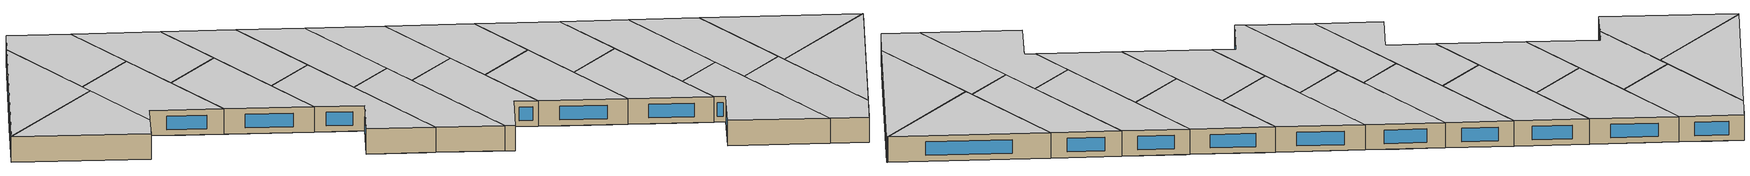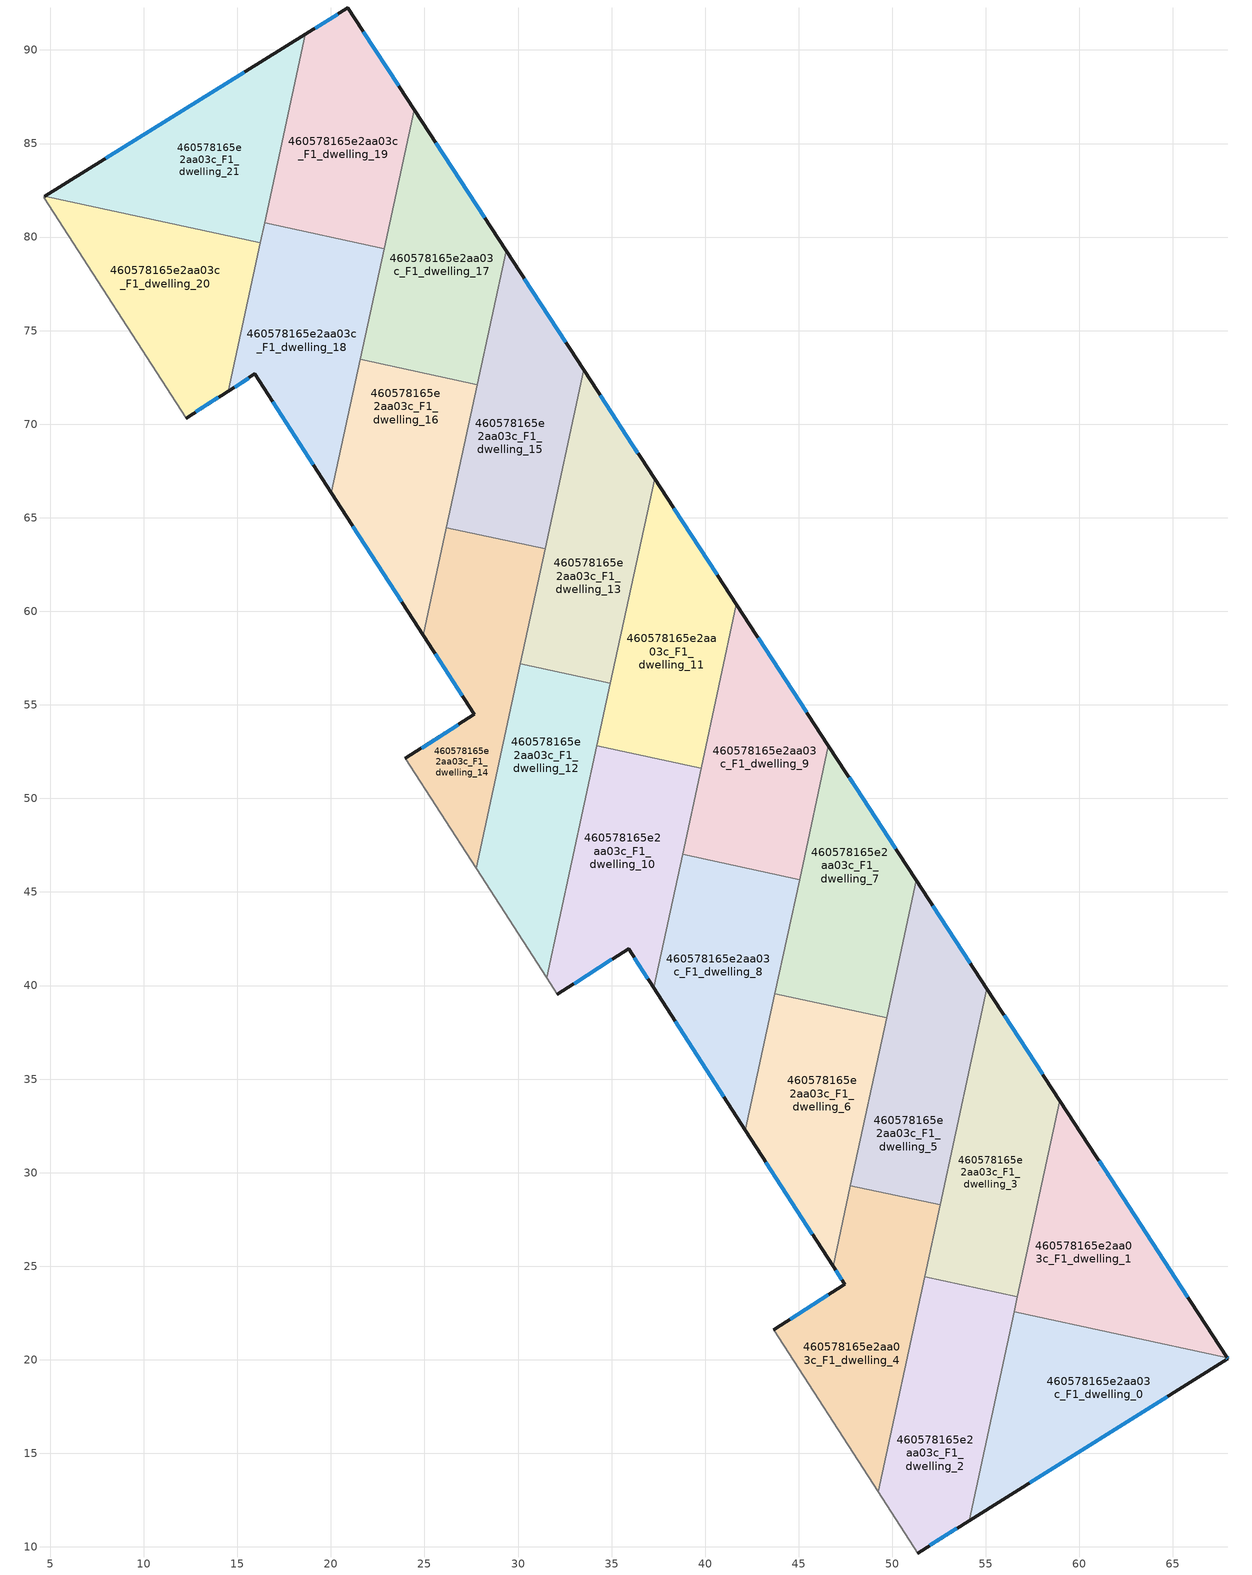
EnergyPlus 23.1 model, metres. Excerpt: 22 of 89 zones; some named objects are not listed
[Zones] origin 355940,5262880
460578165e2aa03c_F1_dwelling_0
 floor to 460578165e2aa03c_F0_dwelling_1 (EU_floor_Construction): 67.9,20.12 67.94,20.06 59.72,14.92 56.16,20.44 58.74,22.1 z3
 floor to 460578165e2aa03c_F0_dwelling_3 (EU_floor_Construction): 58.74,22.1 56.16,20.44 56.07,20.38 56.05,20.4 56.52,22.58 z3
 floor to 460578165e2aa03c_F0_dwelling_0 (EU_floor_Construction): 56.16,20.44 59.72,14.92 54.1,11.4 56.04,20.36 56.07,20.38 z3
 wall outside (EU_wall_Construction): 54.1,11.4 67.94,20.06 67.9,20.12 z3:6
 wall to 460578165e2aa03c_F1_dwelling_1 (EU_wall_Construction): 67.9,20.12 56.52,22.58 z3:6
 wall to 460578165e2aa03c_F1_dwelling_2 (EU_wall_Construction): 56.52,22.58 54.1,11.4 z3:6
 window (EU_Window_Construction): 67.93,20.08 67.91,20.11 / 57.35,13.43 64.69,18.03 z3.7:5.3
 ceiling to 460578165e2aa03c_F2_dwelling_0 (EU_floor_Construction): 67.94,20.06 67.9,20.12 56.52,22.58 54.1,11.4 z6
460578165e2aa03c_F1_dwelling_1
 floor to 460578165e2aa03c_F0_dwelling_3 (EU_floor_Construction): 60.69,31.19 64.28,25.67 58.74,22.1 56.52,22.58 58.01,29.46 z3
 floor to 460578165e2aa03c_F0_dwelling_1 (EU_floor_Construction): 64.28,25.67 67.9,20.12 58.74,22.1 z3
 floor to 460578165e2aa03c_F0_dwelling_4 (EU_floor_Construction): 58.96,33.85 60.69,31.19 58.01,29.46 z3
 wall outside (EU_wall_Construction): 67.9,20.12 58.96,33.85 z3:6
 wall to 460578165e2aa03c_F1_dwelling_3 (EU_wall_Construction): 58.96,33.85 56.69,23.36 z3:6
 wall to 460578165e2aa03c_F1_dwelling_2 (EU_wall_Construction): 56.69,23.36 56.52,22.58 z3:6
 window (EU_Window_Construction): 65.8,23.34 61.06,30.63 z3.7:5.3
 ceiling to 460578165e2aa03c_F2_dwelling_1 (EU_floor_Construction): 67.9,20.12 58.96,33.85 56.52,22.58 z6
460578165e2aa03c_F1_dwelling_10
 floor to 460578165e2aa03c_F0_dwelling_10 (EU_floor_Construction): 35.42,52.26 38.79,47.03 38.67,46.47 31.9,42.1 33.88,51.27 z3
 floor to 460578165e2aa03c_F0_dwelling_8 (EU_floor_Construction): 38.67,46.47 37.25,39.88 35.91,41.97 32.1,39.54 31.53,40.42 31.9,42.1 z3
 floor adiabatic (EU_floor_Construction): 39.79,51.62 38.79,47.03 35.42,52.26 35.77,52.48 z3
 floor to 460578165e2aa03c_F0_dwelling_13 (EU_floor_Construction): 35.77,52.48 35.6,52.38 35.5,52.54 z3
 floor to 460578165e2aa03c_F0_dwelling_12 (EU_floor_Construction): 35.5,52.54 35.6,52.38 33.88,51.27 34.21,52.82 z3
 wall outside (EU_wall_Construction): 32.1,39.54 35.91,41.97 37.25,39.88 z3:6
 wall adiabatic (EU_wall_Construction): 31.53,40.42 32.1,39.54 z3:6
 wall to 460578165e2aa03c_F1_dwelling_11 (EU_wall_Construction): 39.79,51.62 34.21,52.82 z3:6
 wall to 460578165e2aa03c_F1_dwelling_12 (EU_wall_Construction): 34.21,52.82 31.53,40.42 z3:6
 wall to 460578165e2aa03c_F1_dwelling_8 (EU_wall_Construction): 37.25,39.88 38.79,47.01 z3:6
 wall to 460578165e2aa03c_F1_dwelling_9 (EU_wall_Construction): 38.79,47.01 39.79,51.62 z3:6
 window (EU_Window_Construction): 36.22,41.48 36.93,40.37 / 32.99,40.11 35.01,41.4 z3.7:5.3
 ceiling to 460578165e2aa03c_F2_dwelling_10 (EU_floor_Construction): 37.25,39.88 39.79,51.62 34.21,52.82 31.53,40.42 32.1,39.54 35.91,41.97 z6
460578165e2aa03c_F1_dwelling_11
 floor to 460578165e2aa03c_F0_dwelling_13 (EU_floor_Construction): 39.83,63.2 41.68,60.37 40.65,55.63 35.77,52.48 35.5,52.54 34.49,54.1 35.91,60.68 z3
 floor to 460578165e2aa03c_F0_dwelling_14 (EU_floor_Construction): 37.48,66.81 39.83,63.2 35.91,60.68 37.19,66.62 z3
 floor to 460578165e2aa03c_F0_dwelling_12 (EU_floor_Construction): 34.49,54.1 35.5,52.54 34.21,52.82 z3
 floor to 460578165e2aa03c_F0_dwelling_15 (EU_floor_Construction): 37.29,67.09 37.48,66.81 37.19,66.62 z3
 floor adiabatic (EU_floor_Construction): 40.65,55.63 39.79,51.62 35.77,52.48 z3
 wall outside (EU_wall_Construction): 41.68,60.37 37.29,67.09 z3:6
 wall to 460578165e2aa03c_F1_dwelling_9 (EU_wall_Construction): 39.79,51.62 41.68,60.37 z3:6
 wall to 460578165e2aa03c_F1_dwelling_13 (EU_wall_Construction): 37.29,67.09 34.93,56.15 z3:6
 wall to 460578165e2aa03c_F1_dwelling_12 (EU_wall_Construction): 34.93,56.15 34.21,52.82 z3:6
 window (EU_Window_Construction): 40.65,61.95 38.32,65.51 z3.7:5.3
 ceiling to 460578165e2aa03c_F2_dwelling_11 (EU_floor_Construction): 39.79,51.62 41.68,60.37 37.29,67.09 34.21,52.82 z6
460578165e2aa03c_F1_dwelling_12
 floor to 460578165e2aa03c_F0_dwelling_12 (EU_floor_Construction): 32.89,56.59 34.49,54.1 33.88,51.26 28.02,47.49 30.06,56.9 30.41,57.13 z3
 floor to 460578165e2aa03c_F0_dwelling_10 (EU_floor_Construction): 33.88,51.26 31.9,42.1 30.88,41.44 27.76,46.27 28.02,47.49 z3
 floor to 460578165e2aa03c_F0_dwelling_14 (EU_floor_Construction): 30.4,57.13 30.06,56.9 30.12,57.19 z3
 floor to 460578165e2aa03c_F0_dwelling_8 (EU_floor_Construction): 31.9,42.1 31.53,40.42 30.88,41.44 z3
 floor to 460578165e2aa03c_F0_dwelling_13 (EU_floor_Construction): 34.93,56.15 34.49,54.1 32.89,56.59 z3
 wall to 460578165e2aa03c_F1_dwelling_13 (EU_wall_Construction): 34.93,56.15 30.12,57.19 z3:6
 wall adiabatic (EU_wall_Construction): 27.76,46.27 31.53,40.42 z3:6
 wall to 460578165e2aa03c_F1_dwelling_14 (EU_wall_Construction): 30.12,57.19 27.76,46.27 z3:6
 ceiling to 460578165e2aa03c_F2_dwelling_12 (EU_floor_Construction): 31.53,40.42 34.93,56.15 30.12,57.19 27.76,46.27 z6
460578165e2aa03c_F1_dwelling_13
 floor to 460578165e2aa03c_F0_dwelling_14 (EU_floor_Construction): 37.19,66.62 35.91,60.68 30.4,57.13 30.12,57.19 31.34,62.85 z3
 floor to 460578165e2aa03c_F0_dwelling_13 (EU_floor_Construction): 35.91,60.68 34.93,56.15 32.89,56.59 31.91,58.1 z3
 floor to 460578165e2aa03c_F0_dwelling_15 (EU_floor_Construction): 35.13,70.42 37.29,67.09 37.19,66.62 31.34,62.85 32.63,68.81 z3
 floor to 460578165e2aa03c_F0_dwelling_12 (EU_floor_Construction): 31.91,58.1 32.89,56.59 30.41,57.13 z3
 floor to 460578165e2aa03c_F0_dwelling_16 (EU_floor_Construction): 33.51,72.9 35.13,70.42 32.63,68.81 z3
 wall outside (EU_wall_Construction): 37.29,67.09 33.51,72.9 z3:6
 wall to 460578165e2aa03c_F1_dwelling_15 (EU_wall_Construction): 33.51,72.9 31.45,63.34 z3:6
 wall to 460578165e2aa03c_F1_dwelling_14 (EU_wall_Construction): 31.45,63.34 30.12,57.19 z3:6
 window (EU_Window_Construction): 36.41,68.45 34.4,71.53 z3.7:5.3
 ceiling to 460578165e2aa03c_F2_dwelling_13 (EU_floor_Construction): 34.93,56.15 37.29,67.09 33.51,72.9 30.12,57.19 z6
460578165e2aa03c_F1_dwelling_14
 floor to 460578165e2aa03c_F0_dwelling_15 (EU_floor_Construction): 31.45,63.34 31.34,62.85 24.94,58.72 24.93,58.73 26.17,64.48 z3
 floor to 460578165e2aa03c_F0_dwelling_12 (EU_floor_Construction): 30.06,56.9 28.02,47.49 27.28,47.01 23.98,52.14 27.67,54.49 27.27,55.11 z3
 floor to 460578165e2aa03c_F0_dwelling_10 (EU_floor_Construction): 28.02,47.49 27.76,46.27 27.28,47.01 z3
 floor to 460578165e2aa03c_F0_dwelling_14 (EU_floor_Construction): 31.34,62.85 30.06,56.9 27.27,55.11 24.94,58.72 z3
 wall outside (EU_wall_Construction): 24.93,58.73 27.67,54.49 23.98,52.14 z3:6
 wall to 460578165e2aa03c_F1_dwelling_15 (EU_wall_Construction): 31.45,63.34 26.17,64.48 z3:6
 wall adiabatic (EU_wall_Construction): 23.98,52.14 27.76,46.27 z3:6
 wall to 460578165e2aa03c_F1_dwelling_16 (EU_wall_Construction): 26.17,64.48 24.93,58.73 z3:6
 window (EU_Window_Construction): 26.8,53.94 24.85,52.69 / 25.58,57.74 27.03,55.49 z3.7:5.3
 ceiling to 460578165e2aa03c_F2_dwelling_14 (EU_floor_Construction): 27.76,46.27 31.45,63.34 26.17,64.48 24.93,58.73 27.67,54.49 23.98,52.14 z6
460578165e2aa03c_F1_dwelling_15
 floor adiabatic (EU_floor_Construction): 32.77,74.03 33.51,72.9 32.63,68.81 26.22,64.67 27.5,70.64 z3
 floor to 460578165e2aa03c_F0_dwelling_17 (EU_floor_Construction): 30.41,77.65 32.77,74.03 27.5,70.64 28.79,76.61 z3
 floor to 460578165e2aa03c_F0_dwelling_15 (EU_floor_Construction): 32.63,68.81 31.45,63.34 26.17,64.48 26.22,64.67 z3
 floor to 460578165e2aa03c_F0_dwelling_19 (EU_floor_Construction): 29.37,79.26 30.41,77.65 28.79,76.61 z3
 wall outside (EU_wall_Construction): 33.51,72.9 29.37,79.26 z3:6
 wall to 460578165e2aa03c_F1_dwelling_17 (EU_wall_Construction): 29.37,79.26 27.82,72.11 z3:6
 wall to 460578165e2aa03c_F1_dwelling_16 (EU_wall_Construction): 27.82,72.11 26.17,64.48 z3:6
 window (EU_Window_Construction): 32.54,74.39 30.34,77.76 z3.7:5.3
 ceiling to 460578165e2aa03c_F2_dwelling_15 (EU_floor_Construction): 31.45,63.34 33.51,72.9 29.37,79.26 26.17,64.48 z6
460578165e2aa03c_F1_dwelling_16
 floor to 460578165e2aa03c_F0_dwelling_17 (EU_floor_Construction): 27.82,72.11 27.5,70.64 20.27,65.97 20.03,66.35 21.18,71.7 23.33,73.08 z3
 floor to 460578165e2aa03c_F0_dwelling_18 (EU_floor_Construction): 23.15,73.12 23.22,73.01 21.18,71.7 21.56,73.46 z3
 floor to 460578165e2aa03c_F0_dwelling_16 (EU_floor_Construction): 27.5,70.64 26.22,64.67 22.61,62.34 20.27,65.97 z3
 floor to 460578165e2aa03c_F0_dwelling_15 (EU_floor_Construction): 26.22,64.67 24.93,58.73 22.61,62.34 z3
 wall outside (EU_wall_Construction): 20.03,66.35 24.93,58.73 z3:6
 wall to 460578165e2aa03c_F1_dwelling_17 (EU_wall_Construction): 27.82,72.11 21.56,73.46 z3:6
 wall to 460578165e2aa03c_F1_dwelling_18 (EU_wall_Construction): 21.56,73.46 20.03,66.35 z3:6
 window (EU_Window_Construction): 21.18,64.56 23.78,60.52 z3.7:5.3
 ceiling to 460578165e2aa03c_F2_dwelling_16 (EU_floor_Construction): 24.93,58.73 27.82,72.11 21.56,73.46 20.03,66.35 z6
460578165e2aa03c_F1_dwelling_17
 floor to 460578165e2aa03c_F0_dwelling_19 (EU_floor_Construction): 26.31,83.95 29.37,79.26 28.79,76.61 23.33,73.08 23.15,73.12 21.91,75.05 23.43,82.1 z3
 floor to 460578165e2aa03c_F0_dwelling_21 (EU_floor_Construction): 24.44,86.81 26.31,83.95 23.43,82.1 z3
 floor to 460578165e2aa03c_F0_dwelling_17 (EU_floor_Construction): 28.79,76.61 27.82,72.11 23.33,73.08 z3
 floor to 460578165e2aa03c_F0_dwelling_18 (EU_floor_Construction): 21.91,75.05 23.15,73.12 21.56,73.46 z3
 wall outside (EU_wall_Construction): 29.37,79.26 24.45,86.81 z3:6
 wall to 460578165e2aa03c_F1_dwelling_19 (EU_wall_Construction): 24.44,86.81 22.84,79.38 z3:6
 wall to 460578165e2aa03c_F1_dwelling_18 (EU_wall_Construction): 22.84,79.38 21.56,73.46 z3:6
 window (EU_Window_Construction): 28.21,81.03 25.6,85.04 z3.7:5.3
 ceiling to 460578165e2aa03c_F2_dwelling_17 (EU_floor_Construction): 27.82,72.11 29.37,79.26 24.45,86.81 21.56,73.46 z6
460578165e2aa03c_F1_dwelling_18
 floor to 460578165e2aa03c_F0_dwelling_18 (EU_floor_Construction): 19.15,79.34 21.91,75.05 21.18,71.7 17.93,69.6 15.94,72.68 14.52,71.77 15.67,77.09 z3
 floor to 460578165e2aa03c_F0_dwelling_17 (EU_floor_Construction): 21.18,71.7 20.03,66.35 17.93,69.6 z3
 floor to 460578165e2aa03c_F0_dwelling_19 (EU_floor_Construction): 22.84,79.38 21.91,75.05 19.15,79.34 20.12,79.96 z3
 floor to 460578165e2aa03c_F0_dwelling_21 (EU_floor_Construction): 20.12,79.96 18.23,78.75 17.02,80.63 z3
 floor to 460578165e2aa03c_F0_dwelling_22 (EU_floor_Construction): 17.02,80.63 18.23,78.75 15.67,77.09 16.46,80.75 z3
 wall outside (EU_wall_Construction): 14.52,71.77 15.94,72.68 20.03,66.35 z3:6
 wall to 460578165e2aa03c_F1_dwelling_20 (EU_wall_Construction): 16.23,79.69 14.52,71.77 z3:6
 wall to 460578165e2aa03c_F1_dwelling_19 (EU_wall_Construction): 22.84,79.38 16.46,80.75 z3:6
 wall to 460578165e2aa03c_F1_dwelling_21 (EU_wall_Construction): 16.46,80.75 16.23,79.69 z3:6
 window (EU_Window_Construction): 16.9,71.2 19.07,67.83 / 14.85,71.98 15.61,72.47 z3.7:5.3
 ceiling to 460578165e2aa03c_F2_dwelling_18 (EU_floor_Construction): 20.03,66.35 22.84,79.38 16.46,80.75 14.52,71.77 15.94,72.68 z6
460578165e2aa03c_F1_dwelling_19
 floor to 460578165e2aa03c_F0_dwelling_21 (EU_floor_Construction): 22.65,89.57 24.44,86.81 23.43,82.1 20.12,79.96 17.02,80.63 16.58,81.32 17.67,86.35 z3
 floor adiabatic (EU_floor_Construction): 16.58,81.32 17.02,80.63 16.46,80.75 z3
 floor to 460578165e2aa03c_F0_dwelling_22 (EU_floor_Construction): 20.91,92.24 22.65,89.57 17.67,86.35 18.63,90.83 z3
 floor to 460578165e2aa03c_F0_dwelling_19 (EU_floor_Construction): 23.43,82.1 22.84,79.38 20.12,79.96 z3
 wall outside (EU_wall_Construction): 24.45,86.81 20.91,92.24 18.63,90.83 z3:6
 wall to 460578165e2aa03c_F1_dwelling_21 (EU_wall_Construction): 18.63,90.83 16.46,80.75 z3:6
 window (EU_Window_Construction): 23.61,88.09 21.74,90.97 / 20.37,91.91 19.17,91.16 z3.7:5.3
 ceiling to 460578165e2aa03c_F2_dwelling_19 (EU_floor_Construction): 22.84,79.38 24.45,86.81 20.91,92.24 18.63,90.83 16.46,80.75 z6
460578165e2aa03c_F1_dwelling_2
 floor to 460578165e2aa03c_F0_dwelling_0 (EU_floor_Construction): 56.04,20.36 54.1,11.4 51.35,9.67 49.25,12.94 50.01,16.48 z3
 floor to 460578165e2aa03c_F0_dwelling_2 (EU_floor_Construction): 53.73,24 56.05,20.4 56.04,20.36 50.02,16.48 51.73,24.43 z3
 floor to 460578165e2aa03c_F0_dwelling_3 (EU_floor_Construction): 56.69,23.36 56.05,20.4 53.73,24 z3
 wall outside (EU_wall_Construction): 51.35,9.67 54.1,11.4 z3:6
 wall adiabatic (EU_wall_Construction): 49.25,12.94 51.35,9.67 z3:6
 wall to 460578165e2aa03c_F1_dwelling_3 (EU_wall_Construction): 56.69,23.36 51.73,24.43 z3:6
 wall to 460578165e2aa03c_F1_dwelling_4 (EU_wall_Construction): 51.73,24.43 49.25,12.94 z3:6
 window (EU_Window_Construction): 52,10.08 53.46,10.99 z3.7:5.3
 ceiling to 460578165e2aa03c_F2_dwelling_2 (EU_floor_Construction): 54.1,11.4 56.69,23.36 51.73,24.43 49.25,12.94 51.35,9.67 z6
460578165e2aa03c_F1_dwelling_20
 floor to 460578165e2aa03c_F0_dwelling_20 (EU_floor_Construction): 13.34,80.31 15.49,76.98 10.17,73.55 4.64,82.13 4.71,82.18 z3
 floor adiabatic (EU_floor_Construction): 16.23,79.69 14.52,71.77 12.26,70.32 10.17,73.55 15.49,76.98 13.34,80.31 z3
 wall outside (EU_wall_Construction): 12.26,70.32 14.52,71.77 z3:6
 wall to 460578165e2aa03c_F1_dwelling_21 (EU_wall_Construction): 16.23,79.69 4.71,82.18 z3:6
 wall adiabatic (EU_wall_Construction): 4.71,82.18 4.64,82.13 12.26,70.32 z3:6
 window (EU_Window_Construction): 12.79,70.66 13.99,71.43 z3.7:5.3
 ceiling to 460578165e2aa03c_F2_dwelling_20 (EU_floor_Construction): 14.52,71.77 16.23,79.69 4.71,82.18 4.64,82.13 12.26,70.32 z6
460578165e2aa03c_F1_dwelling_21
 floor to 460578165e2aa03c_F0_dwelling_22 (EU_floor_Construction): 18.63,90.83 17.67,86.35 14.6,84.38 16.58,81.32 16.23,79.69 13.34,80.31 10.01,85.47 z3
 floor to 460578165e2aa03c_F0_dwelling_20 (EU_floor_Construction): 10.01,85.47 13.34,80.31 4.71,82.18 z3
 floor to 460578165e2aa03c_F0_dwelling_21 (EU_floor_Construction): 17.67,86.35 16.58,81.32 14.6,84.38 z3
 wall outside (EU_wall_Construction): 18.63,90.83 4.71,82.18 z3:6
 window (EU_Window_Construction): 15.36,88.8 7.98,84.21 z3.7:5.3
 ceiling to 460578165e2aa03c_F2_dwelling_21 (EU_floor_Construction): 16.23,79.69 18.63,90.83 4.71,82.18 z6
460578165e2aa03c_F1_dwelling_3
 floor to 460578165e2aa03c_F0_dwelling_4 (EU_floor_Construction): 58.54,34.49 58.96,33.85 58.01,29.46 51.98,25.57 53.15,31.01 z3
 floor to 460578165e2aa03c_F0_dwelling_5 (EU_floor_Construction): 56.2,38.08 58.54,34.49 53.15,31.01 54.44,36.95 z3
 floor to 460578165e2aa03c_F0_dwelling_3 (EU_floor_Construction): 58.01,29.46 56.69,23.36 53.73,24 52.5,25.91 z3
 floor adiabatic (EU_floor_Construction): 52.5,25.91 53.73,24 51.73,24.43 51.98,25.57 z3
 floor to 460578165e2aa03c_F0_dwelling_6 (EU_floor_Construction): 55.06,39.83 56.2,38.08 54.44,36.95 z3
 wall outside (EU_wall_Construction): 58.96,33.85 55.06,39.83 z3:6
 wall to 460578165e2aa03c_F1_dwelling_5 (EU_wall_Construction): 55.06,39.83 52.56,28.27 z3:6
 wall to 460578165e2aa03c_F1_dwelling_4 (EU_wall_Construction): 52.56,28.27 51.73,24.43 z3:6
 window (EU_Window_Construction): 58.04,35.26 55.97,38.43 z3.7:5.3
 ceiling to 460578165e2aa03c_F2_dwelling_3 (EU_floor_Construction): 56.69,23.36 58.96,33.85 55.06,39.83 51.73,24.43 z6
460578165e2aa03c_F1_dwelling_4
 floor to 460578165e2aa03c_F0_dwelling_2 (EU_floor_Construction): 51.98,25.57 50.01,16.48 47.86,15.09 43.66,21.61 47.46,24.04 48.09,23.06 z3
 floor to 460578165e2aa03c_F0_dwelling_4 (EU_floor_Construction): 52.56,28.27 51.98,25.57 48.09,23.06 46.83,25.01 47.32,27.25 49.82,28.87 z3
 floor to 460578165e2aa03c_F0_dwelling_0 (EU_floor_Construction): 50.01,16.48 49.25,12.94 47.86,15.09 z3
 floor to 460578165e2aa03c_F0_dwelling_5 (EU_floor_Construction): 49.82,28.87 47.32,27.25 47.76,29.31 z3
 wall outside (EU_wall_Construction): 46.83,25.01 47.46,24.04 43.66,21.61 z3:6
 wall adiabatic (EU_wall_Construction): 43.66,21.61 49.25,12.94 z3:6
 wall to 460578165e2aa03c_F1_dwelling_5 (EU_wall_Construction): 52.56,28.27 47.76,29.31 z3:6
 wall to 460578165e2aa03c_F1_dwelling_6 (EU_wall_Construction): 47.76,29.31 46.83,25.01 z3:6
 window (EU_Window_Construction): 46.57,23.47 44.55,22.18 / 46.98,24.78 47.31,24.26 z3.7:5.3
 ceiling to 460578165e2aa03c_F2_dwelling_4 (EU_floor_Construction): 49.25,12.94 52.56,28.27 47.76,29.31 46.83,25.01 47.46,24.04 43.66,21.61 z6
460578165e2aa03c_F1_dwelling_5
 floor to 460578165e2aa03c_F0_dwelling_5 (EU_floor_Construction): 54.44,36.95 53.15,31.01 49.82,28.87 47.76,29.31 48.6,33.18 z3
 floor to 460578165e2aa03c_F0_dwelling_6 (EU_floor_Construction): 53.85,41.68 55.06,39.83 54.44,36.95 48.6,33.18 49.88,39.13 z3
 floor to 460578165e2aa03c_F0_dwelling_4 (EU_floor_Construction): 53.15,31.01 52.56,28.27 49.82,28.87 z3
 floor to 460578165e2aa03c_F0_dwelling_9 (EU_floor_Construction): 51.29,45.62 51.5,45.29 51.17,45.08 z3
 floor to 460578165e2aa03c_F0_dwelling_7 (EU_floor_Construction): 51.5,45.29 53.85,41.68 49.88,39.13 51.17,45.08 z3
 wall outside (EU_wall_Construction): 55.06,39.83 51.29,45.62 z3:6
 wall to 460578165e2aa03c_F1_dwelling_7 (EU_wall_Construction): 51.29,45.62 49.7,38.28 z3:6
 wall to 460578165e2aa03c_F1_dwelling_6 (EU_wall_Construction): 49.7,38.28 47.76,29.31 z3:6
 window (EU_Window_Construction): 54.17,41.19 52.17,44.26 z3.7:5.3
 ceiling to 460578165e2aa03c_F2_dwelling_5 (EU_floor_Construction): 52.56,28.27 55.06,39.83 51.29,45.62 47.76,29.31 z6
460578165e2aa03c_F1_dwelling_6
 floor to 460578165e2aa03c_F0_dwelling_6 (EU_floor_Construction): 49.7,38.29 48.6,33.18 43.63,29.98 42.15,32.27 42.62,34.44 48.86,38.47 z3
 floor to 460578165e2aa03c_F0_dwelling_5 (EU_floor_Construction): 48.6,33.18 47.32,27.25 45.96,26.37 43.63,29.98 z3
 floor to 460578165e2aa03c_F0_dwelling_7 (EU_floor_Construction): 48.86,38.47 42.62,34.44 43.73,39.58 z3
 floor to 460578165e2aa03c_F0_dwelling_4 (EU_floor_Construction): 47.32,27.25 46.83,25.01 45.96,26.37 z3
 wall outside (EU_wall_Construction): 42.15,32.27 46.83,25.01 z3:6
 wall to 460578165e2aa03c_F1_dwelling_7 (EU_wall_Construction): 49.7,38.29 43.73,39.58 z3:6
 wall to 460578165e2aa03c_F1_dwelling_8 (EU_wall_Construction): 43.73,39.58 42.15,32.27 z3:6
 window (EU_Window_Construction): 43.25,30.56 45.73,26.71 z3.7:5.3
 ceiling to 460578165e2aa03c_F2_dwelling_6 (EU_floor_Construction): 46.83,25.01 49.7,38.29 43.73,39.58 42.15,32.27 z6
460578165e2aa03c_F1_dwelling_7
 floor to 460578165e2aa03c_F0_dwelling_7 (EU_floor_Construction): 51.17,45.08 49.88,39.13 48.86,38.47 43.73,39.58 43.91,40.39 z3
 floor to 460578165e2aa03c_F0_dwelling_9 (EU_floor_Construction): 47.17,51.94 51.29,45.62 51.17,45.08 44.68,40.9 44.18,41.67 46.28,51.37 z3
 floor to 460578165e2aa03c_F0_dwelling_11 (EU_floor_Construction): 46.59,52.82 47.17,51.94 46.28,51.37 z3
 floor to 460578165e2aa03c_F0_dwelling_8 (EU_floor_Construction): 44.18,41.67 44.68,40.9 43.91,40.39 z3
 floor to 460578165e2aa03c_F0_dwelling_6 (EU_floor_Construction): 49.88,39.13 49.7,38.29 48.86,38.47 z3
 wall outside (EU_wall_Construction): 51.29,45.62 46.59,52.82 z3:6
 wall to 460578165e2aa03c_F1_dwelling_9 (EU_wall_Construction): 46.59,52.82 45.04,45.66 z3:6
 wall to 460578165e2aa03c_F1_dwelling_8 (EU_wall_Construction): 45.04,45.66 43.73,39.57 z3:6
 window (EU_Window_Construction): 50.18,47.31 47.69,51.13 z3.7:5.3
 ceiling to 460578165e2aa03c_F2_dwelling_7 (EU_floor_Construction): 49.7,38.29 51.29,45.62 46.59,52.82 43.73,39.58 z6
460578165e2aa03c_F1_dwelling_8
 floor to 460578165e2aa03c_F0_dwelling_8 (EU_floor_Construction): 41.06,46.52 44.18,41.67 43.91,40.39 38.97,37.21 37.25,39.88 38.67,46.47 39.34,46.89 z3
 floor to 460578165e2aa03c_F0_dwelling_10 (EU_floor_Construction): 38.81,47.01 39.01,46.69 38.67,46.47 38.79,47.01 z3
 floor to 460578165e2aa03c_F0_dwelling_7 (EU_floor_Construction): 43.91,40.39 42.62,34.44 41.3,33.59 38.97,37.21 z3
 floor to 460578165e2aa03c_F0_dwelling_9 (EU_floor_Construction): 45.04,45.66 44.18,41.67 41.06,46.52 z3
 floor to 460578165e2aa03c_F0_dwelling_11 (EU_floor_Construction): 39.33,46.89 39.01,46.69 38.81,47.01 z3
 floor to 460578165e2aa03c_F0_dwelling_6 (EU_floor_Construction): 42.62,34.44 42.15,32.27 41.3,33.59 z3
 wall outside (EU_wall_Construction): 37.25,39.88 42.15,32.27 z3:6
 wall to 460578165e2aa03c_F1_dwelling_9 (EU_wall_Construction): 45.04,45.66 38.79,47.01 z3:6
 window (EU_Window_Construction): 38.4,38.09 41,34.06 z3.7:5.3
 ceiling to 460578165e2aa03c_F2_dwelling_8 (EU_floor_Construction): 42.15,32.27 45.04,45.66 38.79,47.01 37.25,39.88 z6
460578165e2aa03c_F1_dwelling_9
 floor to 460578165e2aa03c_F0_dwelling_11 (EU_floor_Construction): 43.54,57.5 46.59,52.82 46.28,51.37 39.33,46.89 38.81,47.01 38.8,47.03 40.65,55.64 z3
 floor to 460578165e2aa03c_F0_dwelling_13 (EU_floor_Construction): 41.68,60.37 43.54,57.5 40.65,55.63 z3
 floor to 460578165e2aa03c_F0_dwelling_9 (EU_floor_Construction): 46.28,51.37 45.04,45.66 41.06,46.52 40.38,47.57 z3
 floor adiabatic (EU_floor_Construction): 40.38,47.57 41.06,46.52 39.33,46.89 z3
 wall outside (EU_wall_Construction): 46.59,52.82 41.68,60.37 z3:6
 window (EU_Window_Construction): 45.44,54.6 42.83,58.6 z3.7:5.3
 ceiling to 460578165e2aa03c_F2_dwelling_9 (EU_floor_Construction): 45.04,45.66 46.59,52.82 41.68,60.37 38.79,47.01 z6
[Building]
EU S2 Campaign: North Axis=0; Terrain=City; Solar Distribution=FullExterior
[Site:Location]
Budapest.Ferenc.Liszt.Intl.AP: Latitude=47.437; Longitude=19.256; Time Zone=1; Elevation=185
[SizingPeriod:WeatherFileDays]
AnnualSizingPeriod: Begin Month=1; Begin Day of Month=1; End Month=12; End Day of Month=31; Day of Week for Start Day=Monday; Use Weather File Daylight Saving Period=No; Use Weather File Rain and Snow Indicators=No
[MATERIAL]
EU_InternalMass_Material: Roughness=MediumRough; Thickness=0.1; Conductivity=1; Density=1800; Specific Heat=900; Thermal Absorptance=0.9; Solar Absorptance=0.7; Visible Absorptance=0.7
[MATERIAL:NOMASS] Roughness=MediumRough; Thermal Absorptance=0.9; Solar Absorptance=0.7; Visible Absorptance=0.7
Name | Thermal Resistance
EU_wall_NoMass | 0.832559
EU_floor_NoMass | 0.872794
[WINDOWMATERIAL:SIMPLEGLAZINGSYSTEM]
EU_Window_SimpleGlazing: UFactor=2.79869; Solar Heat Gain Coefficient=0.75; Visible Transmittance=0.75
[CONSTRUCTION]
EU_wall_Construction: EU_wall_NoMass
EU_floor_Construction: EU_floor_NoMass
EU_Window_Construction: EU_Window_SimpleGlazing
EU_InternalMass_Construction: EU_InternalMass_Material
[ZONE] Type=1; Multiplier=1; Ceiling Height=autocalculate; Floor Area=autocalculate; Part of Total Floor Area=Yes
Name | Volume
460578165e2aa03c_F1_dwelling_0 | 201.461
460578165e2aa03c_F1_dwelling_1 | 201.462
460578165e2aa03c_F1_dwelling_10 | 201.449
460578165e2aa03c_F1_dwelling_11 | 201.438
460578165e2aa03c_F1_dwelling_12 | 201.424
460578165e2aa03c_F1_dwelling_13 | 201.415
460578165e2aa03c_F1_dwelling_14 | 201.469
460578165e2aa03c_F1_dwelling_15; 460578165e2aa03c_F1_dwelling_8 | 201.458
460578165e2aa03c_F1_dwelling_16 | 201.456
460578165e2aa03c_F1_dwelling_17 | 201.447
460578165e2aa03c_F1_dwelling_18; 460578165e2aa03c_F1_dwelling_19 | 201.46
460578165e2aa03c_F1_dwelling_2 | 201.441
460578165e2aa03c_F1_dwelling_20 | 201.47
460578165e2aa03c_F1_dwelling_21 | 201.459
460578165e2aa03c_F1_dwelling_3 | 201.442
460578165e2aa03c_F1_dwelling_4 | 209.938
460578165e2aa03c_F1_dwelling_5 | 209.932
460578165e2aa03c_F1_dwelling_6 | 192.973
460578165e2aa03c_F1_dwelling_7 | 193.002
460578165e2aa03c_F1_dwelling_9 | 201.453
[INTERNALMASS] Construction=EU_InternalMass_Construction
Name | Zone or ZoneList | Surface Area
460578165e2aa03c_F1_dwelling_0_EU_InternalMass | 460578165e2aa03c_F1_dwelling_0 | 67.1586
460578165e2aa03c_F1_dwelling_1_EU_InternalMass | 460578165e2aa03c_F1_dwelling_1 | 67.1549
460578165e2aa03c_F1_dwelling_2_EU_InternalMass | 460578165e2aa03c_F1_dwelling_2 | 67.1477
460578165e2aa03c_F1_dwelling_3_EU_InternalMass | 460578165e2aa03c_F1_dwelling_3 | 67.147
460578165e2aa03c_F1_dwelling_4_EU_InternalMass | 460578165e2aa03c_F1_dwelling_4 | 69.9798
460578165e2aa03c_F1_dwelling_5_EU_InternalMass | 460578165e2aa03c_F1_dwelling_5 | 69.9839
460578165e2aa03c_F1_dwelling_6_EU_InternalMass | 460578165e2aa03c_F1_dwelling_6 | 64.3228
460578165e2aa03c_F1_dwelling_7_EU_InternalMass | 460578165e2aa03c_F1_dwelling_7 | 64.3337
460578165e2aa03c_F1_dwelling_8_EU_InternalMass | 460578165e2aa03c_F1_dwelling_8 | 67.1526
460578165e2aa03c_F1_dwelling_9_EU_InternalMass | 460578165e2aa03c_F1_dwelling_9 | 67.1499
460578165e2aa03c_F1_dwelling_10_EU_InternalMass | 460578165e2aa03c_F1_dwelling_10 | 67.1531
460578165e2aa03c_F1_dwelling_11_EU_InternalMass | 460578165e2aa03c_F1_dwelling_11 | 67.1497
460578165e2aa03c_F1_dwelling_12_EU_InternalMass | 460578165e2aa03c_F1_dwelling_12 | 67.1415
460578165e2aa03c_F1_dwelling_13_EU_InternalMass | 460578165e2aa03c_F1_dwelling_13 | 67.1395
460578165e2aa03c_F1_dwelling_14_EU_InternalMass | 460578165e2aa03c_F1_dwelling_14 | 67.1558
460578165e2aa03c_F1_dwelling_15_EU_InternalMass | 460578165e2aa03c_F1_dwelling_15 | 67.153
460578165e2aa03c_F1_dwelling_16_EU_InternalMass | 460578165e2aa03c_F1_dwelling_16 | 67.1525
460578165e2aa03c_F1_dwelling_17_EU_InternalMass | 460578165e2aa03c_F1_dwelling_17 | 67.1465
460578165e2aa03c_F1_dwelling_18_EU_InternalMass | 460578165e2aa03c_F1_dwelling_18 | 67.1523
460578165e2aa03c_F1_dwelling_19_EU_InternalMass | 460578165e2aa03c_F1_dwelling_19 | 67.1521
460578165e2aa03c_F1_dwelling_20_EU_InternalMass | 460578165e2aa03c_F1_dwelling_20 | 67.1539
460578165e2aa03c_F1_dwelling_21_EU_InternalMass | 460578165e2aa03c_F1_dwelling_21 | 67.1549
[OTHEREQUIPMENT] Fuel Type=Electricity; Design Level Calculation Method=Watts/Area; Power per Zone Floor Area=1; Fraction Latent=0; Fraction Radiant=0; Fraction Lost=0; Carbon Dioxide Generation Rate=0; EndUse Subcategory=EU_Step8_InternalGains
Name | Zone or ZoneList or Space or SpaceList | Schedule
EU_Step8_InternalGain_460578165e2aa03c_F1_dwelling_0_f000 | 460578165e2aa03c_F1_dwelling_0 | EU_Step8_GainSchedule_460578165e2aa03c_F1_dwelling_0_f000
EU_Step8_InternalGain_460578165e2aa03c_F1_dwelling_1_f000 | 460578165e2aa03c_F1_dwelling_1 | EU_Step8_GainSchedule_460578165e2aa03c_F1_dwelling_1_f000
EU_Step8_InternalGain_460578165e2aa03c_F1_dwelling_2_f000 | 460578165e2aa03c_F1_dwelling_2 | EU_Step8_GainSchedule_460578165e2aa03c_F1_dwelling_2_f000
EU_Step8_InternalGain_460578165e2aa03c_F1_dwelling_3_f000 | 460578165e2aa03c_F1_dwelling_3 | EU_Step8_GainSchedule_460578165e2aa03c_F1_dwelling_3_f000
EU_Step8_InternalGain_460578165e2aa03c_F1_dwelling_4_f000 | 460578165e2aa03c_F1_dwelling_4 | EU_Step8_GainSchedule_460578165e2aa03c_F1_dwelling_4_f000
EU_Step8_InternalGain_460578165e2aa03c_F1_dwelling_5_f000 | 460578165e2aa03c_F1_dwelling_5 | EU_Step8_GainSchedule_460578165e2aa03c_F1_dwelling_5_f000
EU_Step8_InternalGain_460578165e2aa03c_F1_dwelling_6_f000 | 460578165e2aa03c_F1_dwelling_6 | EU_Step8_GainSchedule_460578165e2aa03c_F1_dwelling_6_f000
EU_Step8_InternalGain_460578165e2aa03c_F1_dwelling_7_f000 | 460578165e2aa03c_F1_dwelling_7 | EU_Step8_GainSchedule_460578165e2aa03c_F1_dwelling_7_f000
EU_Step8_InternalGain_460578165e2aa03c_F1_dwelling_8_f000 | 460578165e2aa03c_F1_dwelling_8 | EU_Step8_GainSchedule_460578165e2aa03c_F1_dwelling_8_f000
EU_Step8_InternalGain_460578165e2aa03c_F1_dwelling_9_f000 | 460578165e2aa03c_F1_dwelling_9 | EU_Step8_GainSchedule_460578165e2aa03c_F1_dwelling_9_f000
EU_Step8_InternalGain_460578165e2aa03c_F1_dwelling_10_f000 | 460578165e2aa03c_F1_dwelling_10 | EU_Step8_GainSchedule_460578165e2aa03c_F1_dwelling_10_f000
EU_Step8_InternalGain_460578165e2aa03c_F1_dwelling_11_f000 | 460578165e2aa03c_F1_dwelling_11 | EU_Step8_GainSchedule_460578165e2aa03c_F1_dwelling_11_f000
EU_Step8_InternalGain_460578165e2aa03c_F1_dwelling_12_f000 | 460578165e2aa03c_F1_dwelling_12 | EU_Step8_GainSchedule_460578165e2aa03c_F1_dwelling_12_f000
EU_Step8_InternalGain_460578165e2aa03c_F1_dwelling_13_f000 | 460578165e2aa03c_F1_dwelling_13 | EU_Step8_GainSchedule_460578165e2aa03c_F1_dwelling_13_f000
EU_Step8_InternalGain_460578165e2aa03c_F1_dwelling_14_f000 | 460578165e2aa03c_F1_dwelling_14 | EU_Step8_GainSchedule_460578165e2aa03c_F1_dwelling_14_f000
EU_Step8_InternalGain_460578165e2aa03c_F1_dwelling_15_f000 | 460578165e2aa03c_F1_dwelling_15 | EU_Step8_GainSchedule_460578165e2aa03c_F1_dwelling_15_f000
EU_Step8_InternalGain_460578165e2aa03c_F1_dwelling_16_f000 | 460578165e2aa03c_F1_dwelling_16 | EU_Step8_GainSchedule_460578165e2aa03c_F1_dwelling_16_f000
EU_Step8_InternalGain_460578165e2aa03c_F1_dwelling_17_f000 | 460578165e2aa03c_F1_dwelling_17 | EU_Step8_GainSchedule_460578165e2aa03c_F1_dwelling_17_f000
EU_Step8_InternalGain_460578165e2aa03c_F1_dwelling_18_f000 | 460578165e2aa03c_F1_dwelling_18 | EU_Step8_GainSchedule_460578165e2aa03c_F1_dwelling_18_f000
EU_Step8_InternalGain_460578165e2aa03c_F1_dwelling_19_f000 | 460578165e2aa03c_F1_dwelling_19 | EU_Step8_GainSchedule_460578165e2aa03c_F1_dwelling_19_f000
EU_Step8_InternalGain_460578165e2aa03c_F1_dwelling_20_f000 | 460578165e2aa03c_F1_dwelling_20 | EU_Step8_GainSchedule_460578165e2aa03c_F1_dwelling_20_f000
EU_Step8_InternalGain_460578165e2aa03c_F1_dwelling_21_f000 | 460578165e2aa03c_F1_dwelling_21 | EU_Step8_GainSchedule_460578165e2aa03c_F1_dwelling_21_f000
[ZONEVENTILATION:DESIGNFLOWRATE] Schedule=EU_AlwaysOn; Design Flow Rate Calculation Method=AirChanges/Hour; Air Changes per Hour=0.475469; Ventilation Type=Natural; Fan Pressure Rise=0; Fan Total Efficiency=1; Constant Term Coefficient=1; Temperature Term Coefficient=0; Velocity Term Coefficient=0; Velocity Squared Term Coefficient=0; Minimum Indoor Temperature=-100; Maximum Indoor Temperature=100; Delta Temperature=-100; Minimum Outdoor Temperature=-100; Maximum Outdoor Temperature=100; Maximum Wind Speed=40
Name | Zone or ZoneList or Space or SpaceList
EU_ConstantAir_460578165e2aa03c_F1_dwelling_0 | 460578165e2aa03c_F1_dwelling_0
EU_ConstantAir_460578165e2aa03c_F1_dwelling_1 | 460578165e2aa03c_F1_dwelling_1
EU_ConstantAir_460578165e2aa03c_F1_dwelling_2 | 460578165e2aa03c_F1_dwelling_2
EU_ConstantAir_460578165e2aa03c_F1_dwelling_3 | 460578165e2aa03c_F1_dwelling_3
EU_ConstantAir_460578165e2aa03c_F1_dwelling_4 | 460578165e2aa03c_F1_dwelling_4
EU_ConstantAir_460578165e2aa03c_F1_dwelling_5 | 460578165e2aa03c_F1_dwelling_5
EU_ConstantAir_460578165e2aa03c_F1_dwelling_6 | 460578165e2aa03c_F1_dwelling_6
EU_ConstantAir_460578165e2aa03c_F1_dwelling_7 | 460578165e2aa03c_F1_dwelling_7
EU_ConstantAir_460578165e2aa03c_F1_dwelling_8 | 460578165e2aa03c_F1_dwelling_8
EU_ConstantAir_460578165e2aa03c_F1_dwelling_9 | 460578165e2aa03c_F1_dwelling_9
EU_ConstantAir_460578165e2aa03c_F1_dwelling_10 | 460578165e2aa03c_F1_dwelling_10
EU_ConstantAir_460578165e2aa03c_F1_dwelling_11 | 460578165e2aa03c_F1_dwelling_11
EU_ConstantAir_460578165e2aa03c_F1_dwelling_12 | 460578165e2aa03c_F1_dwelling_12
EU_ConstantAir_460578165e2aa03c_F1_dwelling_13 | 460578165e2aa03c_F1_dwelling_13
EU_ConstantAir_460578165e2aa03c_F1_dwelling_14 | 460578165e2aa03c_F1_dwelling_14
EU_ConstantAir_460578165e2aa03c_F1_dwelling_15 | 460578165e2aa03c_F1_dwelling_15
EU_ConstantAir_460578165e2aa03c_F1_dwelling_16 | 460578165e2aa03c_F1_dwelling_16
EU_ConstantAir_460578165e2aa03c_F1_dwelling_17 | 460578165e2aa03c_F1_dwelling_17
EU_ConstantAir_460578165e2aa03c_F1_dwelling_18 | 460578165e2aa03c_F1_dwelling_18
EU_ConstantAir_460578165e2aa03c_F1_dwelling_19 | 460578165e2aa03c_F1_dwelling_19
EU_ConstantAir_460578165e2aa03c_F1_dwelling_20 | 460578165e2aa03c_F1_dwelling_20
EU_ConstantAir_460578165e2aa03c_F1_dwelling_21 | 460578165e2aa03c_F1_dwelling_21
[HVACTEMPLATE:THERMOSTAT] Constant Heating Setpoint=20; Constant Cooling Setpoint=50
EU_HeatOnly_460578165e2aa03c_F3_dwelling_10; EU_HeatOnly_460578165e2aa03c_F3_dwelling_11; EU_HeatOnly_460578165e2aa03c_F3_dwelling_12; EU_HeatOnly_460578165e2aa03c_F3_dwelling_13; EU_HeatOnly_460578165e2aa03c_F3_dwelling_14; EU_HeatOnly_460578165e2aa03c_F3_dwelling_15; EU_HeatOnly_460578165e2aa03c_F3_dwelling_16; EU_HeatOnly_460578165e2aa03c_F3_dwelling_17; EU_HeatOnly_460578165e2aa03c_F3_dwelling_18; EU_HeatOnly_460578165e2aa03c_F3_dwelling_19; EU_HeatOnly_460578165e2aa03c_F3_dwelling_20; EU_HeatOnly_460578165e2aa03c_F3_dwelling_21
[HVACTEMPLATE:ZONE:IDEALLOADSAIRSYSTEM] System Availability Schedule=EU_AlwaysOn; Maximum Heating Supply Air Temperature=50; Minimum Cooling Supply Air Temperature=13; Maximum Heating Supply Air Humidity Ratio=0.0156; Minimum Cooling Supply Air Humidity Ratio=0.0077; Heating Limit=NoLimit; Cooling Limit=NoLimit; Heating Availability Schedule=EU_AlwaysOn; Cooling Availability Schedule=EU_CoolingOff; Dehumidification Control Type=ConstantSensibleHeatRatio; Cooling Sensible Heat Ratio=0.7; Dehumidification Setpoint=60; Humidification Control Type=None; Humidification Setpoint=30; Outdoor Air Method=None; Outdoor Air Flow Rate per Person=0.00944; Outdoor Air Flow Rate per Zone Floor Area=0; Outdoor Air Flow Rate per Zone=0; Demand Controlled Ventilation Type=None; Outdoor Air Economizer Type=NoEconomizer; Heat Recovery Type=None; Sensible Heat Recovery Effectiveness=0.7; Latent Heat Recovery Effectiveness=0.65
Name | Template Thermostat
460578165e2aa03c_F1_dwelling_0 | EU_HeatOnly_460578165e2aa03c_F1_dwelling_0
460578165e2aa03c_F1_dwelling_1 | EU_HeatOnly_460578165e2aa03c_F1_dwelling_1
460578165e2aa03c_F1_dwelling_2 | EU_HeatOnly_460578165e2aa03c_F1_dwelling_2
460578165e2aa03c_F1_dwelling_3 | EU_HeatOnly_460578165e2aa03c_F1_dwelling_3
460578165e2aa03c_F1_dwelling_4 | EU_HeatOnly_460578165e2aa03c_F1_dwelling_4
460578165e2aa03c_F1_dwelling_5 | EU_HeatOnly_460578165e2aa03c_F1_dwelling_5
460578165e2aa03c_F1_dwelling_6 | EU_HeatOnly_460578165e2aa03c_F1_dwelling_6
460578165e2aa03c_F1_dwelling_7 | EU_HeatOnly_460578165e2aa03c_F1_dwelling_7
460578165e2aa03c_F1_dwelling_8 | EU_HeatOnly_460578165e2aa03c_F1_dwelling_8
460578165e2aa03c_F1_dwelling_9 | EU_HeatOnly_460578165e2aa03c_F1_dwelling_9
460578165e2aa03c_F1_dwelling_10 | EU_HeatOnly_460578165e2aa03c_F1_dwelling_10
460578165e2aa03c_F1_dwelling_11 | EU_HeatOnly_460578165e2aa03c_F1_dwelling_11
460578165e2aa03c_F1_dwelling_12 | EU_HeatOnly_460578165e2aa03c_F1_dwelling_12
460578165e2aa03c_F1_dwelling_13 | EU_HeatOnly_460578165e2aa03c_F1_dwelling_13
460578165e2aa03c_F1_dwelling_14 | EU_HeatOnly_460578165e2aa03c_F1_dwelling_14
460578165e2aa03c_F1_dwelling_15 | EU_HeatOnly_460578165e2aa03c_F1_dwelling_15
460578165e2aa03c_F1_dwelling_16 | EU_HeatOnly_460578165e2aa03c_F1_dwelling_16
460578165e2aa03c_F1_dwelling_17 | EU_HeatOnly_460578165e2aa03c_F1_dwelling_17
460578165e2aa03c_F1_dwelling_18 | EU_HeatOnly_460578165e2aa03c_F1_dwelling_18
460578165e2aa03c_F1_dwelling_19 | EU_HeatOnly_460578165e2aa03c_F1_dwelling_19
460578165e2aa03c_F1_dwelling_20 | EU_HeatOnly_460578165e2aa03c_F1_dwelling_20
460578165e2aa03c_F1_dwelling_21 | EU_HeatOnly_460578165e2aa03c_F1_dwelling_21
[SIZING:ZONE] Zone Cooling Design Supply Air Temperature Input Method=SupplyAirTemperature; Zone Cooling Design Supply Air Temperature=13; Zone Heating Design Supply Air Temperature Input Method=SupplyAirTemperature; Zone Heating Design Supply Air Temperature=50; Zone Cooling Design Supply Air Humidity Ratio=0.008; Zone Heating Design Supply Air Humidity Ratio=0.008; Cooling Design Air Flow Method=DesignDay; Cooling Design Air Flow Rate=0; Cooling Minimum Air Flow per Zone Floor Area=0.000762; Cooling Minimum Air Flow=0; Cooling Minimum Air Flow Fraction=0.2; Heating Design Air Flow Method=DesignDay; Heating Design Air Flow Rate=0; Heating Maximum Air Flow per Zone Floor Area=0.002032; Heating Maximum Air Flow=0.141576; Heating Maximum Air Flow Fraction=0.3; Account for Dedicated Outdoor Air System=No; Dedicated Outdoor Air System Control Strategy=NeutralSupplyAir; Dedicated Outdoor Air Low Setpoint Temperature for Design=autosize; Dedicated Outdoor Air High Setpoint Temperature for Design=autosize; Zone Load Sizing Method=Sensible Load Only No Latent Load; Zone Latent Cooling Design Supply Air Humidity Ratio Input Method=HumidityRatioDifference; Zone Cooling Design Supply Air Humidity Ratio Difference=0.005; Zone Latent Heating Design Supply Air Humidity Ratio Input Method=HumidityRatioDifference; Zone Humidification Design Supply Air Humidity Ratio Difference=0.005
460578165e2aa03c_F1_dwelling_0; 460578165e2aa03c_F1_dwelling_1; 460578165e2aa03c_F1_dwelling_2; 460578165e2aa03c_F1_dwelling_3; 460578165e2aa03c_F1_dwelling_4; 460578165e2aa03c_F1_dwelling_5; 460578165e2aa03c_F1_dwelling_6; 460578165e2aa03c_F1_dwelling_7; 460578165e2aa03c_F1_dwelling_8; 460578165e2aa03c_F1_dwelling_9; 460578165e2aa03c_F1_dwelling_10; 460578165e2aa03c_F1_dwelling_11; 460578165e2aa03c_F1_dwelling_12; 460578165e2aa03c_F1_dwelling_13; 460578165e2aa03c_F1_dwelling_14; 460578165e2aa03c_F1_dwelling_15; 460578165e2aa03c_F1_dwelling_16; 460578165e2aa03c_F1_dwelling_17; 460578165e2aa03c_F1_dwelling_18; 460578165e2aa03c_F1_dwelling_19; 460578165e2aa03c_F1_dwelling_20; 460578165e2aa03c_F1_dwelling_21
[SCHEDULE:CONSTANT]
Name | Hourly Value
EU_AlwaysOn | 1
EU_CoolingOff | 0
[SCHEDULE:FILE] Column Number=1; Rows to Skip at Top=0; Number of Hours of Data=8760; Column Separator=Comma; Interpolate to Timestep=No; Minutes per Item=60; Adjust Schedule for Daylight Savings=Yes
Name | File
EU_Step8_GainSchedule_460578165e2aa03c_F1_dwelling_0_f000 | ../../schedules/460578165e2aa03c/460578165e2aa03c_F1_dwelling_0_f000_gain.csv
EU_Step8_GainSchedule_460578165e2aa03c_F1_dwelling_1_f000 | ../../schedules/460578165e2aa03c/460578165e2aa03c_F1_dwelling_1_f000_gain.csv
EU_Step8_GainSchedule_460578165e2aa03c_F1_dwelling_2_f000 | ../../schedules/460578165e2aa03c/460578165e2aa03c_F1_dwelling_2_f000_gain.csv
EU_Step8_GainSchedule_460578165e2aa03c_F1_dwelling_3_f000 | ../../schedules/460578165e2aa03c/460578165e2aa03c_F1_dwelling_3_f000_gain.csv
EU_Step8_GainSchedule_460578165e2aa03c_F1_dwelling_4_f000 | ../../schedules/460578165e2aa03c/460578165e2aa03c_F1_dwelling_4_f000_gain.csv
EU_Step8_GainSchedule_460578165e2aa03c_F1_dwelling_5_f000 | ../../schedules/460578165e2aa03c/460578165e2aa03c_F1_dwelling_5_f000_gain.csv
EU_Step8_GainSchedule_460578165e2aa03c_F1_dwelling_6_f000 | ../../schedules/460578165e2aa03c/460578165e2aa03c_F1_dwelling_6_f000_gain.csv
EU_Step8_GainSchedule_460578165e2aa03c_F1_dwelling_7_f000 | ../../schedules/460578165e2aa03c/460578165e2aa03c_F1_dwelling_7_f000_gain.csv
EU_Step8_GainSchedule_460578165e2aa03c_F1_dwelling_8_f000 | ../../schedules/460578165e2aa03c/460578165e2aa03c_F1_dwelling_8_f000_gain.csv
EU_Step8_GainSchedule_460578165e2aa03c_F1_dwelling_9_f000 | ../../schedules/460578165e2aa03c/460578165e2aa03c_F1_dwelling_9_f000_gain.csv
EU_Step8_GainSchedule_460578165e2aa03c_F1_dwelling_10_f000 | ../../schedules/460578165e2aa03c/460578165e2aa03c_F1_dwelling_10_f000_gain.csv
EU_Step8_GainSchedule_460578165e2aa03c_F1_dwelling_11_f000 | ../../schedules/460578165e2aa03c/460578165e2aa03c_F1_dwelling_11_f000_gain.csv
EU_Step8_GainSchedule_460578165e2aa03c_F1_dwelling_12_f000 | ../../schedules/460578165e2aa03c/460578165e2aa03c_F1_dwelling_12_f000_gain.csv
EU_Step8_GainSchedule_460578165e2aa03c_F1_dwelling_13_f000 | ../../schedules/460578165e2aa03c/460578165e2aa03c_F1_dwelling_13_f000_gain.csv
EU_Step8_GainSchedule_460578165e2aa03c_F1_dwelling_14_f000 | ../../schedules/460578165e2aa03c/460578165e2aa03c_F1_dwelling_14_f000_gain.csv
EU_Step8_GainSchedule_460578165e2aa03c_F1_dwelling_15_f000 | ../../schedules/460578165e2aa03c/460578165e2aa03c_F1_dwelling_15_f000_gain.csv
EU_Step8_GainSchedule_460578165e2aa03c_F1_dwelling_16_f000 | ../../schedules/460578165e2aa03c/460578165e2aa03c_F1_dwelling_16_f000_gain.csv
EU_Step8_GainSchedule_460578165e2aa03c_F1_dwelling_17_f000 | ../../schedules/460578165e2aa03c/460578165e2aa03c_F1_dwelling_17_f000_gain.csv
EU_Step8_GainSchedule_460578165e2aa03c_F1_dwelling_18_f000 | ../../schedules/460578165e2aa03c/460578165e2aa03c_F1_dwelling_18_f000_gain.csv
EU_Step8_GainSchedule_460578165e2aa03c_F1_dwelling_19_f000 | ../../schedules/460578165e2aa03c/460578165e2aa03c_F1_dwelling_19_f000_gain.csv
EU_Step8_GainSchedule_460578165e2aa03c_F1_dwelling_20_f000 | ../../schedules/460578165e2aa03c/460578165e2aa03c_F1_dwelling_20_f000_gain.csv
EU_Step8_GainSchedule_460578165e2aa03c_F1_dwelling_21_f000 | ../../schedules/460578165e2aa03c/460578165e2aa03c_F1_dwelling_21_f000_gain.csv
